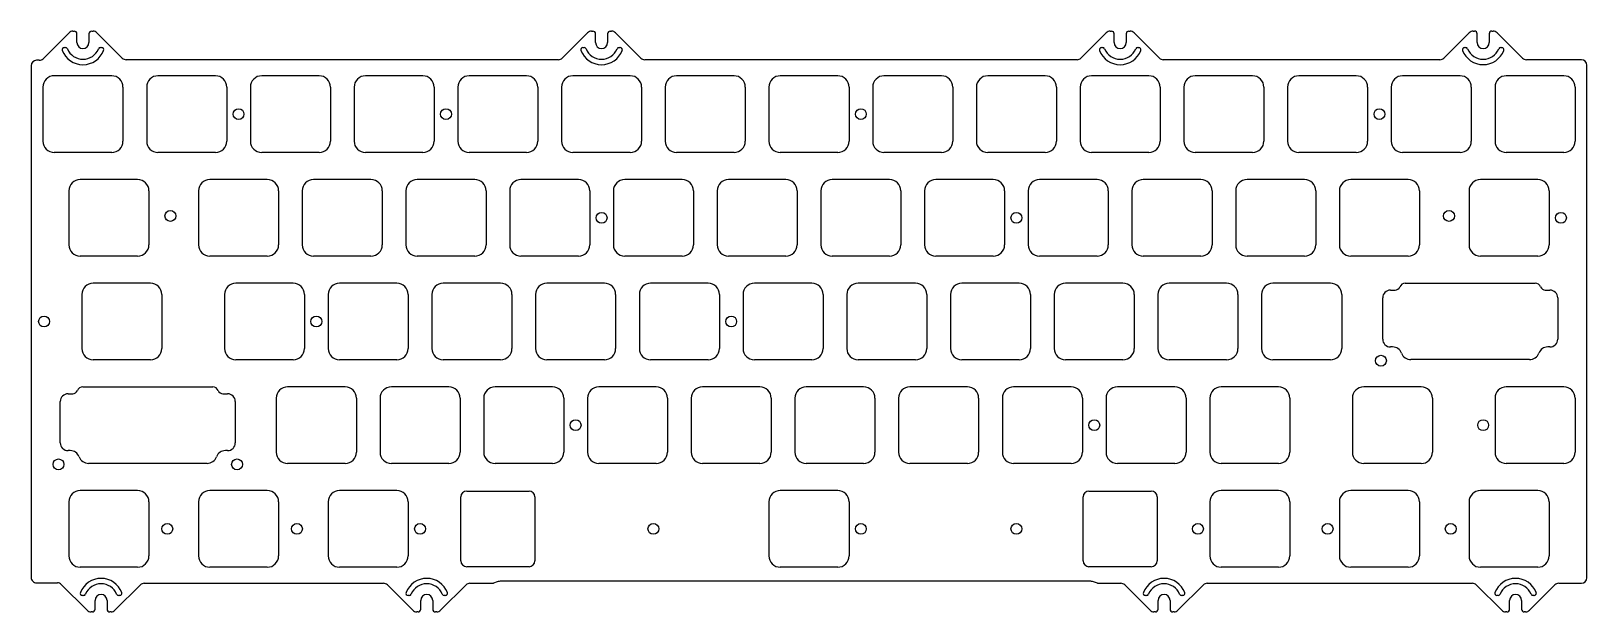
# Model space of a CAD drawing. Extents: x 308 to 594, y -155 to -48.
import ezdxf

# ---------------------------------------------------------------- set-up
doc = ezdxf.new("R2010")
doc.units = 0
doc.layers.add('BLACK', color=7, linetype='CONTINUOUS')

msp = doc.modelspace()

# ---------------------------------------------------------------- linework, layer by layer
at = {"layer": 'BLACK', "linetype": 'Continuous'}
for p, q in [((314.764212, -48.542893), (310, -53.307105)), ((315.471319, -48.25), (315.718881, -48.25)), ((318.918881, -48.25), (319.166442, -48.25)), ((324.537761, -53.207105), (319.873549, -48.542893)), ((410.014212, -48.542866), (405.349973, -53.207105)), ((410.721319, -48.249973), (410.968881, -48.249973)), ((414.168881, -48.249973), (414.416442, -48.249973)), ((419.787788, -53.207105), (415.123549, -48.542866)), ((505.264212, -48.542866), (500.599973, -53.207105)), ((505.971319, -48.249973), (506.218881, -48.249973)), ((509.418881, -48.249973), (509.666442, -48.249973)), ((515.037788, -53.207105), (510.373549, -48.542866)), ((571.939212, -48.535408), (567.267516, -53.207105)), ((572.646319, -48.242515), (572.893881, -48.242515)), ((576.093881, -48.242515), (576.341442, -48.242515)), ((581.720246, -53.207105), (577.048549, -48.535408)), ((313.897579, -51.25), (314.096208, -51.25)), ((316.218881, -50.349998), (316.218881, -48.75)), ((318.418881, -48.75), (318.418881, -50.349998)), ((320.541554, -51.25), (320.740182, -51.25)), ((409.147579, -51.249973), (409.346208, -51.249973)), ((411.468881, -50.349972), (411.468881, -48.749973)), ((413.668881, -48.749973), (413.668881, -50.349972)), ((415.791554, -51.249973), (415.990182, -51.249973)), ((504.397579, -51.249973), (504.596208, -51.249973)), ((506.718881, -50.349972), (506.718881, -48.749973)), ((508.918881, -48.749973), (508.918881, -50.349972)), ((511.041554, -51.249973), (511.240182, -51.249973)), ((571.072579, -51.242515), (571.271208, -51.242515)), ((573.393881, -50.342514), (573.393881, -48.742515)), ((575.593881, -48.742515), (575.593881, -50.342514)), ((577.716554, -51.242515), (577.915182, -51.242515)), ((309.292893, -53.599998), (308.793881, -53.599998)), ((404.642867, -53.499998), (325.244868, -53.499998)), ((499.892867, -53.499998), (420.494895, -53.499998)), ((566.560409, -53.499998), (515.744895, -53.499998)), ((592.543881, -53.499998), (582.427353, -53.499998)), ((307.793881, -54.599998), (307.793881, -148.607435)), ((322.593834, -56.450001), (312.043834, -56.450001)), ((341.643834, -56.450001), (331.093834, -56.450001)), ((360.693834, -56.450001), (350.143834, -56.450001)), ((379.743834, -56.450001), (369.193834, -56.450001)), ((398.793834, -56.450001), (388.243834, -56.450001)), ((417.843834, -56.450001), (407.293834, -56.450001)), ((436.893834, -56.450001), (426.343834, -56.450001)), ((455.943834, -56.450001), (445.393834, -56.450001)), ((474.993834, -56.450001), (464.443834, -56.450001)), ((494.043834, -56.450001), (483.493834, -56.450001)), ((513.093834, -56.450001), (502.543834, -56.450001)), ((532.143834, -56.450001), (521.593834, -56.450001)), ((551.193834, -56.450001), (540.643834, -56.450001)), ((570.243834, -56.450001), (559.693833, -56.450001)), ((589.293834, -56.450001), (578.743833, -56.450001)), ((593.543881, -148.707435), (593.543881, -54.499998)), ((309.968834, -58.525001), (309.968834, -68.475001)), ((324.668834, -58.525001), (324.668834, -68.475001)), ((329.018834, -58.525001), (329.018834, -68.475001)), ((343.718834, -58.525001), (343.718834, -68.475001)), ((348.068834, -58.525001), (348.068834, -68.475001)), ((362.768834, -58.525001), (362.768834, -68.475001)), ((367.118834, -58.525001), (367.118834, -68.475001)), ((381.818834, -58.525001), (381.818834, -68.475001)), ((386.168834, -58.525001), (386.168834, -68.475001)), ((400.868834, -58.525001), (400.868834, -68.475001)), ((405.218834, -58.525001), (405.218834, -68.475001)), ((419.918834, -58.525001), (419.918834, -68.475001)), ((424.268834, -58.525001), (424.268834, -68.475001)), ((438.968834, -58.525001), (438.968834, -68.475001)), ((443.318834, -58.525001), (443.318834, -68.475001)), ((458.018834, -58.525001), (458.018834, -68.475001)), ((462.368834, -58.525001), (462.368834, -68.475001)), ((477.068834, -58.525001), (477.068834, -68.475001)), ((481.418834, -58.525001), (481.418834, -68.475001)), ((496.118834, -58.525001), (496.118834, -68.475001)), ((500.468834, -58.525001), (500.468834, -68.475001)), ((515.168834, -58.525001), (515.168834, -68.475001)), ((519.518834, -58.525001), (519.518834, -68.475001)), ((534.218834, -58.525001), (534.218834, -68.475001)), ((538.568834, -58.525001), (538.568834, -68.475001)), ((553.268834, -58.525001), (553.268834, -68.475001)), ((557.618834, -58.525001), (557.618834, -68.475002)), ((572.318834, -58.525001), (572.318834, -68.475001)), ((576.668834, -58.525001), (576.668834, -68.475002)), ((591.368834, -58.525001), (591.368834, -68.475001)), ((322.593834, -70.550001), (312.043834, -70.550001)), ((341.643834, -70.550001), (331.093834, -70.550001)), ((360.693834, -70.550001), (350.143834, -70.550001)), ((379.743834, -70.550001), (369.193834, -70.550001)), ((398.793834, -70.550001), (388.243834, -70.550001)), ((417.843834, -70.550001), (407.293834, -70.550001)), ((436.893834, -70.550001), (426.343834, -70.550001)), ((455.943834, -70.550001), (445.393834, -70.550001)), ((474.993834, -70.550001), (464.443834, -70.550001)), ((494.043834, -70.550001), (483.493834, -70.550001)), ((513.093834, -70.550001), (502.543834, -70.550001)), ((532.143834, -70.550001), (521.593834, -70.550001)), ((551.193834, -70.550001), (540.643834, -70.550001)), ((570.243834, -70.550001), (559.693834, -70.550001)), ((589.293834, -70.550001), (578.743834, -70.550001)), ((327.356334, -75.500001), (316.806334, -75.500001)), ((351.168834, -75.500001), (340.618834, -75.500001)), ((370.218834, -75.500001), (359.668834, -75.500001)), ((389.268834, -75.500001), (378.718834, -75.500001)), ((408.318834, -75.500001), (397.768834, -75.500001)), ((427.368834, -75.500001), (416.818834, -75.500001)), ((446.418834, -75.500001), (435.868834, -75.500001)), ((465.468834, -75.500001), (454.918834, -75.500001)), ((484.518834, -75.500001), (473.968834, -75.500001)), ((503.568834, -75.500001), (493.018834, -75.500001)), ((522.618834, -75.500001), (512.068834, -75.500001)), ((541.668834, -75.500001), (531.118834, -75.500001)), ((560.718834, -75.500001), (550.168834, -75.500001)), ((584.531334, -75.500001), (573.981333, -75.500001)), ((314.731335, -77.575), (314.731335, -87.525002)), ((329.431334, -77.575001), (329.431335, -77.575001)), ((329.431335, -77.575001), (329.431335, -87.525001)), ((338.543834, -77.575001), (338.543834, -87.525001)), ((353.243834, -77.575001), (353.243834, -87.525001)), ((357.593834, -77.575001), (357.593834, -87.525001)), ((372.293834, -77.575001), (372.293834, -87.525001)), ((376.643834, -77.575001), (376.643834, -87.525001)), ((391.343834, -77.575001), (391.343834, -87.525001)), ((395.693834, -77.575001), (395.693834, -87.525001)), ((410.393834, -77.575001), (410.393834, -87.525001)), ((414.743834, -77.575001), (414.743834, -87.525001)), ((429.443834, -77.575001), (429.443834, -87.525001)), ((433.793834, -77.575001), (433.793834, -87.525001)), ((448.493834, -77.575001), (448.493834, -87.525001)), ((452.843834, -77.575001), (452.843834, -87.525001)), ((467.543834, -77.575001), (467.543834, -87.525001)), ((471.893834, -77.575001), (471.893834, -87.525001)), ((486.593834, -77.575001), (486.593834, -87.525001)), ((490.943834, -77.575001), (490.943834, -87.525001)), ((505.643834, -77.575001), (505.643834, -87.525001)), ((509.993834, -77.575001), (509.993834, -87.525001)), ((524.693834, -77.575001), (524.693834, -87.525001)), ((529.043834, -77.575001), (529.043834, -87.525001)), ((543.743834, -77.575001), (543.743834, -87.525001)), ((548.093834, -77.575001), (548.093834, -87.525001)), ((562.793834, -77.575001), (562.793834, -87.525001)), ((571.906334, -77.575001), (571.906334, -87.525002)), ((586.606334, -77.575001), (586.606334, -87.525001)), ((327.356334, -89.600001), (316.806334, -89.600001)), ((351.168834, -89.600001), (340.618834, -89.600001)), ((370.218834, -89.600001), (359.668834, -89.600001)), ((389.268834, -89.600001), (378.718834, -89.600001)), ((408.318834, -89.600001), (397.768834, -89.600001)), ((427.368834, -89.600001), (416.818834, -89.600001)), ((446.418834, -89.600001), (435.868834, -89.600001)), ((465.468834, -89.600001), (454.918834, -89.600001)), ((484.518834, -89.600001), (473.968834, -89.600001)), ((503.568834, -89.600001), (493.018834, -89.600001)), ((522.618834, -89.600001), (512.068834, -89.600001)), ((541.668834, -89.600001), (531.118834, -89.600001)), ((560.718834, -89.600001), (550.168834, -89.600001)), ((584.531334, -89.600001), (573.981334, -89.600001)), ((317.112584, -96.625001), (317.112584, -106.575002)), ((329.737584, -94.550001), (319.187583, -94.550001)), ((331.812584, -96.625001), (331.812584, -106.575001)), ((343.306334, -96.625001), (343.306334, -106.575001)), ((355.931334, -94.550001), (345.381334, -94.550001)), ((358.006334, -96.625001), (358.006334, -106.575001)), ((362.356334, -96.625001), (362.356334, -106.575001)), ((374.981334, -94.550001), (364.431334, -94.550001)), ((377.056334, -96.625001), (377.056334, -106.575001)), ((381.406334, -96.625001), (381.406334, -106.575001)), ((394.031334, -94.550001), (383.481334, -94.550001)), ((396.106334, -96.625001), (396.106334, -106.575001)), ((400.456334, -96.625001), (400.456334, -106.575001)), ((413.081334, -94.550001), (402.531334, -94.550001)), ((415.156334, -96.625001), (415.156334, -106.575001)), ((419.506334, -96.625001), (419.506334, -106.575001)), ((432.131334, -94.550001), (421.581334, -94.550001)), ((434.206334, -96.625001), (434.206334, -106.575001)), ((438.556334, -96.625001), (438.556334, -106.575001)), ((451.181334, -94.550001), (440.631334, -94.550001)), ((453.256334, -96.625001), (453.256334, -106.575001)), ((457.606334, -96.625001), (457.606334, -106.575001)), ((470.231334, -94.550001), (459.681334, -94.550001)), ((472.306334, -96.625001), (472.306334, -106.575001)), ((476.656334, -96.625001), (476.656334, -106.575001)), ((489.281334, -94.550001), (478.731334, -94.550001)), ((491.356334, -96.625001), (491.356334, -106.575001)), ((495.706334, -96.625001), (495.706334, -106.575001)), ((508.331334, -94.550001), (497.781334, -94.550001)), ((510.406334, -96.625001), (510.406334, -106.575001)), ((514.756334, -96.625001), (514.756334, -106.575001)), ((527.381334, -94.550001), (516.831334, -94.550001)), ((529.456334, -96.625001), (529.456334, -106.575001)), ((533.806334, -96.625001), (533.806334, -106.575001)), ((546.431334, -94.550001), (535.881334, -94.550001)), ((548.506334, -96.625001), (548.506334, -106.575001)), ((557.461944, -95.824561), (558.327554, -95.824561)), ((560.184764, -94.572401), (584.040004, -94.572401)), ((585.897214, -95.824561), (586.762824, -95.824561)), ((556.036944, -104.850441), (556.036944, -97.249561)), ((588.187824, -97.249561), (588.187824, -104.850441)), ((557.865984, -106.275441), (557.461944, -106.275441)), ((586.762824, -106.275441), (586.358784, -106.275441)), ((329.737584, -108.650001), (319.187584, -108.650001)), ((355.931334, -108.650001), (345.381334, -108.650001)), ((374.981334, -108.650001), (364.431334, -108.650001)), ((394.031334, -108.650001), (383.481334, -108.650001)), ((413.081334, -108.650001), (402.531334, -108.650001)), ((432.131334, -108.650001), (421.581334, -108.650001)), ((451.181334, -108.650001), (440.631334, -108.650001)), ((470.231334, -108.650001), (459.681334, -108.650001)), ((489.281334, -108.650001), (478.731334, -108.650001)), ((508.331334, -108.650001), (497.781334, -108.650001)), ((527.381334, -108.650001), (516.831334, -108.650001)), ((546.431334, -108.650001), (535.881334, -108.650001)), ((582.987884, -108.611911), (561.236884, -108.611911)), ((317.297264, -113.622401), (341.152504, -113.622401)), ((365.456334, -113.600001), (354.906334, -113.600001)), ((384.506334, -113.600001), (373.956334, -113.600001)), ((403.556334, -113.600001), (393.006334, -113.600001)), ((422.606334, -113.600001), (412.056334, -113.600001)), ((441.656334, -113.600001), (431.106334, -113.600001)), ((460.706334, -113.600001), (450.156334, -113.600001)), ((479.756334, -113.600001), (469.206334, -113.600001)), ((498.806334, -113.600001), (488.256334, -113.600001)), ((517.856334, -113.600001), (507.306334, -113.600001)), ((536.906334, -113.600001), (526.356334, -113.600001)), ((563.100084, -113.600001), (552.550083, -113.600001)), ((589.293834, -113.600001), (578.743833, -113.600001)), ((313.149444, -123.900441), (313.149444, -116.299561)), ((314.574444, -114.874561), (315.440054, -114.874561)), ((343.009714, -114.874561), (343.875324, -114.874561)), ((345.300324, -116.299561), (345.300324, -123.900441)), ((352.831334, -115.675001), (352.831334, -125.625001)), ((367.531334, -115.675001), (367.531334, -125.625001)), ((371.881334, -115.675001), (371.881334, -125.625001)), ((386.581334, -115.675001), (386.581334, -125.625001)), ((390.931334, -115.675001), (390.931334, -125.625001)), ((405.631334, -115.675001), (405.631334, -125.625001)), ((409.981334, -115.675001), (409.981334, -125.625001)), ((424.681334, -115.675001), (424.681334, -125.625001)), ((429.031334, -115.675001), (429.031334, -125.625001)), ((443.731334, -115.675001), (443.731334, -125.625001)), ((448.081334, -115.675001), (448.081334, -125.625001)), ((462.781334, -115.675001), (462.781334, -125.625001)), ((467.131334, -115.675001), (467.131334, -125.625001)), ((481.831334, -115.675001), (481.831334, -125.625001)), ((486.181334, -115.675001), (486.181334, -125.625001)), ((500.881334, -115.675001), (500.881334, -125.625001)), ((505.231334, -115.675001), (505.231334, -125.625001)), ((519.931334, -115.675001), (519.931334, -125.625001)), ((524.281334, -115.675001), (524.281334, -125.625001)), ((538.981334, -115.675001), (538.981334, -125.625001)), ((550.475084, -115.675001), (550.475084, -125.625002)), ((565.175084, -115.675001), (565.175084, -125.625001)), ((576.668834, -115.675001), (576.668834, -125.625002)), ((591.368834, -115.675001), (591.368834, -125.625001)), ((314.978484, -125.325441), (314.574444, -125.325441)), ((343.875324, -125.325441), (343.471284, -125.325441)), ((340.100384, -127.661911), (318.349384, -127.661911)), ((365.456334, -127.700001), (354.906334, -127.700001)), ((384.506334, -127.700001), (373.956334, -127.700001)), ((403.556334, -127.700001), (393.006334, -127.700001)), ((422.606334, -127.700001), (412.056334, -127.700001)), ((441.656334, -127.700001), (431.106334, -127.700001)), ((460.706334, -127.700001), (450.156334, -127.700001)), ((479.756334, -127.700001), (469.206334, -127.700001)), ((498.806334, -127.700001), (488.256334, -127.700001)), ((517.856334, -127.700001), (507.306334, -127.700001)), ((536.906334, -127.700001), (526.356334, -127.700001)), ((563.100084, -127.700001), (552.550084, -127.700001)), ((589.293834, -127.700001), (578.743834, -127.700001)), ((327.356334, -132.650001), (316.806333, -132.650001)), ((351.168834, -132.650001), (340.618833, -132.650001)), ((374.981334, -132.650001), (364.431333, -132.650001)), ((386.718834, -145.575001), (386.718834, -133.825001)), ((387.793834, -132.750001), (399.243834, -132.750001)), ((400.318834, -133.825001), (400.318834, -145.575001)), ((455.943834, -132.650001), (445.393833, -132.650001)), ((501.018834, -145.575001), (501.018834, -133.825001)), ((502.093834, -132.750001), (513.543834, -132.750001)), ((514.618834, -133.825001), (514.618834, -145.575001)), ((536.906334, -132.650001), (526.356333, -132.650001)), ((560.718834, -132.650001), (550.168833, -132.650001)), ((584.531334, -132.650001), (573.981333, -132.650001)), ((314.731334, -134.725001), (314.731334, -144.675002)), ((329.431334, -134.725001), (329.431334, -144.675001)), ((338.543834, -134.725001), (338.543834, -144.675002)), ((353.243834, -134.725001), (353.243834, -144.675001)), ((362.356334, -134.725001), (362.356334, -144.675002)), ((377.056334, -134.725001), (377.056334, -144.675001)), ((443.318834, -134.725001), (443.318834, -144.675002)), ((458.018834, -134.725001), (458.018834, -144.675001)), ((524.281334, -134.725001), (524.281334, -144.675002)), ((538.981334, -134.725001), (538.981334, -144.675001)), ((548.093834, -134.725001), (548.093834, -144.675002)), ((562.793834, -134.725001), (562.793834, -144.675001)), ((571.906334, -134.725001), (571.906334, -144.675002)), ((586.606334, -134.725001), (586.606334, -144.675001)), ((327.356334, -146.750001), (316.806334, -146.750001)), ((351.168834, -146.750001), (340.618834, -146.750001)), ((374.981334, -146.750001), (364.431334, -146.750001)), ((399.243834, -146.650001), (387.793834, -146.650001)), ((455.943834, -146.750001), (445.393834, -146.750001)), ((513.543834, -146.650001), (502.093834, -146.650001)), ((536.906334, -146.750001), (526.356334, -146.750001)), ((560.718834, -146.750001), (550.168834, -146.750001)), ((584.531334, -146.750001), (573.981334, -146.750001)), ((308.793881, -149.607435), (312.614768, -149.607435)), ((313.321875, -149.900328), (318.086087, -154.66454)), ((323.195424, -154.66454), (327.859636, -150.000328)), ((328.566743, -149.707435), (372.530345, -149.707435)), ((373.237452, -150.000328), (377.901712, -154.664589)), ((383.011049, -154.664589), (387.675309, -150.000328)), ((388.382416, -149.707435), (392.705583, -149.707435)), ((393.410217, -149.443197), (392.705583, -149.707435)), ((502.225298, -149.315856), (394.112464, -149.315856)), ((503.632178, -149.707435), (502.927544, -149.443197)), ((503.632178, -149.707435), (507.955345, -149.707435)), ((508.662452, -150.000328), (513.326712, -154.664589)), ((518.436049, -154.664589), (523.100309, -150.000328)), ((523.807416, -149.707435), (572.52097, -149.707435)), ((573.228077, -150.000328), (577.892337, -154.664589)), ((583.001674, -154.664589), (587.665934, -150.000328)), ((588.373041, -149.707435), (592.543881, -149.707435)), ((317.418083, -151.957434), (317.219454, -151.957434)), ((319.540756, -154.457434), (319.540756, -152.857435)), ((321.740756, -152.857435), (321.740756, -154.457434)), ((324.062057, -151.957434), (323.863429, -151.957434)), ((377.233708, -151.957482), (377.035079, -151.957482)), ((379.356381, -154.457482), (379.356381, -152.857483)), ((381.556381, -152.857483), (381.556381, -154.457482)), ((383.877682, -151.957482), (383.679054, -151.957482)), ((512.658708, -151.957482), (512.460079, -151.957482)), ((514.781381, -154.457482), (514.781381, -152.857483)), ((516.981381, -152.857483), (516.981381, -154.457482)), ((519.302682, -151.957482), (519.104054, -151.957482)), ((577.224333, -151.957482), (577.025704, -151.957482)), ((579.347006, -154.457482), (579.347006, -152.857483)), ((581.547006, -152.857483), (581.547006, -154.457482)), ((583.868307, -151.957482), (583.669679, -151.957482)), ((319.040756, -154.957434), (318.793194, -154.957434)), ((322.488317, -154.957434), (322.240756, -154.957434)), ((378.856381, -154.957482), (378.608819, -154.957482)), ((382.303942, -154.957482), (382.056381, -154.957482)), ((514.281381, -154.957482), (514.033819, -154.957482)), ((517.728942, -154.957482), (517.481381, -154.957482)), ((578.847006, -154.957482), (578.599444, -154.957482)), ((582.294567, -154.957482), (582.047006, -154.957482))]:
    msp.add_line(p, q, dxfattribs=at)
at = {"layer": 'BLACK'}
for centre in [(345.893834, -63.500001), (383.993834, -63.500001), (460.193834, -63.500001), (555.443834, -63.500001), (333.367584, -82.200001), (412.568834, -82.550001), (488.768834, -82.550001), (568.220034, -82.200001), (588.781334, -82.550001), (310.175084, -101.600001), (360.181334, -101.600001), (436.381334, -101.600001), (555.712584, -108.800001), (407.806334, -120.650001), (503.056334, -120.650001), (574.493834, -120.650001), (312.825084, -127.850001), (345.625084, -127.850001), (332.796959, -139.700001), (356.609459, -139.700001), (379.231334, -139.700001), (422.093834, -139.700001), (460.193834, -139.700001), (488.768834, -139.700001), (522.106334, -139.700001), (545.918834, -139.700001), (568.540709, -139.700001)]:
    msp.add_circle(centre, 1, dxfattribs=at)
for centre, radius, start, end in [((315.471298, -49.249949), 0.999949, 89.99879673, 135.00121549), ((315.718803, -48.750078), 0.500078, 0.00893675, 89.99106325), ((318.918918, -48.750037), 0.500037, 90.00423957, 179.99576043), ((319.166427, -49.250037), 1.000037, 45.00089128, 89.9991406), ((410.721323, -49.249983), 1.00001, 90.00022918, 134.99975692), ((410.968822, -48.750032), 0.500059, 0.0067601, 89.9932399), ((414.168964, -48.750056), 0.500083, 90.00950952, 179.99049048), ((414.416438, -49.249983), 1.00001, 45.00024308, 89.99977082), ((505.971334, -49.250001), 1.000031, 90.00085941, 134.99947333), ((506.218834, -48.750001), 0.500028, 0.00320826, 89.9946145), ((509.418934, -48.750101), 0.500053, 90.0060718, 179.98533384), ((509.666434, -49.250001), 1.000028, 45.00081026, 89.99954165), ((572.646234, -49.242401), 0.99986, 89.9951293, 135.00117508), ((572.893834, -48.742601), 0.500086, 0.00985395, 89.99461512), ((576.093934, -48.742501), 0.500053, 90.00607352, 180.00160411), ((576.341434, -49.242601), 1.000086, 45.0031599, 89.99954167), ((313.897593, -51.65001), 0.40001, 90.0020053, 200.80333921), ((314.096256, -51.649929), 0.399929, 21.96198916, 90.00687671), ((317.318881, -50.349998), 1.1, 180, 0), ((320.541581, -51.650039), 0.40004, 90.00386709, 158.02741673), ((320.740108, -51.650051), 0.400051, 339.20520203, 89.98940163), ((409.14764, -51.650015), 0.400042, 90.00873669, 200.79666405), ((409.346273, -51.649875), 0.399902, 21.95917951, 90.00931285), ((412.568881, -50.349972), 1.1, 180, 0), ((415.79162, -51.65007), 0.400097, 90.00945151, 158.02193667), ((415.99013, -51.650009), 0.400036, 339.20207491, 89.99255222), ((504.397634, -51.650001), 0.400042, 90.00787762, 200.79884366), ((504.596234, -51.649901), 0.399928, 21.96054473, 90.0037249), ((507.818881, -50.349972), 1.1, 180, 0), ((511.041634, -51.650101), 0.400122, 90.01145549, 158.01857048), ((511.240134, -51.650001), 0.400028, 339.20080033, 89.99312499), ((571.072534, -51.642501), 0.399963, 89.993554, 200.80955492), ((571.271234, -51.642501), 0.399986, 21.96825039, 90.00372436), ((574.493881, -50.342514), 1.1, 180, 0), ((577.716534, -51.642501), 0.399976, 89.99713511, 158.03207114), ((577.915134, -51.642601), 0.400086, 339.20856652, 89.99312598), ((308.79392, -54.600037), 1.000039, 90.00223445, 179.99776555), ((309.29283, -52.599844), 1.000154, 270.00360908, 314.99631377), ((317.31888, -50.349996), 4.059962, 200.80546073, 339.19454429), ((317.318881, -50.349998), 3.075, 201.96876739, 338.03123261), ((325.244807, -52.500144), 0.999854, 224.99655579, 270.00349555), ((404.642924, -52.500136), 0.999862, 269.99673369, 315.00324159), ((412.568881, -50.349972), 4.05996, 200.80541614, 339.19457885), ((412.568881, -50.349972), 3.075, 201.96876739, 338.03123261), ((420.49497, -52.499816), 1.000182, 225.00433423, 269.9957036), ((499.892934, -52.500101), 0.999879, 269.99616079, 315.00141817), ((507.81888, -50.349972), 4.05996, 200.80542115, 339.19458386), ((507.818881, -50.349972), 3.075, 201.96876739, 338.03123261), ((515.744934, -52.499801), 1.000197, 225.00640018, 269.9977659), ((566.560334, -52.499901), 1.000122, 270.00429677, 314.9991088), ((574.493881, -50.342514), 4.05996, 200.80541614, 339.19457885), ((574.493881, -50.342514), 3.075, 201.96876739, 338.03123261), ((582.427334, -52.500101), 0.999897, 224.99659651, 270.00108873), ((592.543834, -54.500101), 1.000103, 0.00590119, 89.99730738), ((312.043833, -58.525), 2.074999, 89.99997239, 180.00002761), ((322.593834, -58.525001), 2.075, 0, 90), ((331.093834, -58.525001), 2.075, 90, 180), ((341.643834, -58.525001), 2.075, 0, 90), ((350.143834, -58.525001), 2.075, 90, 180), ((360.693834, -58.525001), 2.075, 0, 90), ((369.193834, -58.525001), 2.075, 90, 180), ((379.743834, -58.525001), 2.075, 0, 90), ((388.243834, -58.525001), 2.075, 90, 180), ((398.793834, -58.525001), 2.075, 0, 90), ((407.293834, -58.525001), 2.075, 90, 180), ((417.843834, -58.525001), 2.075, 0, 90), ((426.343834, -58.525001), 2.075, 90, 180), ((436.893834, -58.525001), 2.075, 0, 90), ((445.393834, -58.525001), 2.075, 90, 180), ((455.943834, -58.525001), 2.075, 0, 90), ((464.443834, -58.525001), 2.075, 90, 180), ((474.993834, -58.525001), 2.075, 0, 90), ((483.493834, -58.525001), 2.075, 90, 180), ((494.043834, -58.525001), 2.075, 0, 90), ((502.543834, -58.525001), 2.075, 90, 180), ((513.093834, -58.525001), 2.075, 0, 90), ((521.593834, -58.525001), 2.075, 90, 180), ((532.143834, -58.525001), 2.075, 0, 90), ((540.643834, -58.525001), 2.075, 90, 180), ((551.193834, -58.525001), 2.075, 0, 90), ((559.693834, -58.525001), 2.075, 90.00002761, 180), ((570.243834, -58.525001), 2.075, 0, 90), ((578.743834, -58.525001), 2.075, 90.00002761, 180), ((589.293834, -58.525001), 2.075, 0, 90), ((312.043833, -68.475002), 2.074999, 179.99997239, 270.00002761), ((322.593834, -68.475001), 2.075, 270, 0), ((331.093834, -68.475001), 2.075, 180, 270), ((341.643834, -68.475001), 2.075, 270, 0), ((350.143834, -68.475001), 2.075, 180, 270), ((360.693834, -68.475001), 2.075, 270, 0), ((369.193834, -68.475001), 2.075, 180, 270), ((379.743834, -68.475001), 2.075, 270, 0), ((388.243834, -68.475001), 2.075, 180, 270), ((398.793834, -68.475001), 2.075, 270, 0), ((407.293834, -68.475001), 2.075, 180, 270), ((417.843834, -68.475001), 2.075, 270, 0), ((426.343834, -68.475001), 2.075, 180, 270), ((436.893834, -68.475001), 2.075, 270, 0), ((445.393834, -68.475001), 2.075, 180, 270), ((455.943834, -68.475001), 2.075, 270, 0), ((464.443834, -68.475001), 2.075, 180, 270), ((474.993834, -68.475001), 2.075, 270, 0), ((483.493834, -68.475001), 2.075, 180, 270), ((494.043834, -68.475001), 2.075, 270, 0), ((502.543834, -68.475001), 2.075, 180, 270), ((513.093834, -68.475001), 2.075, 270, 0), ((521.593834, -68.475001), 2.075, 180, 270), ((532.143834, -68.475001), 2.075, 270, 0), ((540.643834, -68.475001), 2.075, 180, 270), ((551.193834, -68.475001), 2.075, 270, 0), ((559.693834, -68.475001), 2.075, 180.00002761, 270), ((570.243834, -68.475001), 2.075, 270, 0), ((578.743834, -68.475001), 2.075, 180.00002761, 270), ((589.293834, -68.475001), 2.075, 270, 0), ((316.806334, -77.575), 2.074999, 90, 180), ((327.356334, -77.575001), 2.075, 0, 90), ((340.618834, -77.575001), 2.075, 90, 180), ((351.168834, -77.575001), 2.075, 0, 90), ((359.668834, -77.575001), 2.075, 90, 180), ((370.218834, -77.575001), 2.075, 0, 90), ((378.718834, -77.575001), 2.075, 90, 180), ((389.268834, -77.575001), 2.075, 0, 90), ((397.768834, -77.575001), 2.075, 90, 180), ((408.318834, -77.575001), 2.075, 0, 90), ((416.818834, -77.575001), 2.075, 90, 180), ((427.368834, -77.575001), 2.075, 0, 90), ((435.868834, -77.575001), 2.075, 90, 180), ((446.418834, -77.575001), 2.075, 0, 90), ((454.918834, -77.575001), 2.075, 90, 180), ((465.468834, -77.575001), 2.075, 0, 90), ((473.968834, -77.575001), 2.075, 90, 180), ((484.518834, -77.575001), 2.075, 0, 90), ((493.018834, -77.575001), 2.075, 90, 180), ((503.568834, -77.575001), 2.075, 0, 90), ((512.068834, -77.575001), 2.075, 90, 180), ((522.618834, -77.575001), 2.075, 0, 90), ((531.118834, -77.575001), 2.075, 90, 180), ((541.668834, -77.575001), 2.075, 0, 90), ((550.168834, -77.575001), 2.075, 90, 180), ((560.718834, -77.575001), 2.075, 0, 90), ((573.981334, -77.575001), 2.075, 90.00002761, 180), ((584.531334, -77.575001), 2.075, 0, 90), ((316.806334, -87.525002), 2.074999, 180, 270), ((327.356334, -87.525001), 2.075001, 270, 0), ((340.618834, -87.525001), 2.075, 180, 270), ((351.168834, -87.525001), 2.075, 270, 0), ((359.668834, -87.525001), 2.075, 180, 270), ((370.218834, -87.525001), 2.075, 270, 0), ((378.718834, -87.525001), 2.075, 180, 270), ((389.268834, -87.525001), 2.075, 270, 0), ((397.768834, -87.525001), 2.075, 180, 270), ((408.318834, -87.525001), 2.075, 270, 0), ((416.818834, -87.525001), 2.075, 180, 270), ((427.368834, -87.525001), 2.075, 270, 0), ((435.868834, -87.525001), 2.075, 180, 270), ((446.418834, -87.525001), 2.075, 270, 0), ((454.918834, -87.525001), 2.075, 180, 270), ((465.468834, -87.525001), 2.075, 270, 0), ((473.968834, -87.525001), 2.075, 180, 270), ((484.518834, -87.525001), 2.075, 270, 0), ((493.018834, -87.525001), 2.075, 180, 270), ((503.568834, -87.525001), 2.075, 270, 0), ((512.068834, -87.525001), 2.075, 180, 270), ((522.618834, -87.525001), 2.075, 270, 0), ((531.118834, -87.525001), 2.075, 180, 270), ((541.668834, -87.525001), 2.075, 270, 0), ((550.168834, -87.525001), 2.075, 180, 270), ((560.718834, -87.525001), 2.075, 270, 0), ((573.981334, -87.525001), 2.075, 180.00002761, 270), ((584.531334, -87.525001), 2.075, 270, 0), ((319.187588, -96.625005), 2.075004, 90.00013806, 179.99988955), ((329.737584, -96.625001), 2.075, 0, 90), ((345.381334, -96.625001), 2.075, 90, 180), ((355.931334, -96.625001), 2.075, 0, 90), ((364.431334, -96.625001), 2.075, 90, 180), ((374.981334, -96.625001), 2.075, 0, 90), ((383.481334, -96.625001), 2.075, 90, 180), ((394.031334, -96.625001), 2.075, 0, 90), ((402.531334, -96.625001), 2.075, 90, 180), ((413.081334, -96.625001), 2.075, 0, 90), ((421.581334, -96.625001), 2.075, 90, 180), ((432.131334, -96.625001), 2.075, 0, 90), ((440.631334, -96.625001), 2.075, 90, 180), ((451.181334, -96.625001), 2.075, 0, 90), ((459.681334, -96.625001), 2.075, 90, 180), ((470.231334, -96.625001), 2.075, 0, 90), ((478.731334, -96.625001), 2.075, 90, 180), ((489.281334, -96.625001), 2.075, 0, 90), ((497.781334, -96.625001), 2.075, 90, 180), ((508.331334, -96.625001), 2.075, 0, 90), ((516.831334, -96.625001), 2.075, 90, 180), ((527.381334, -96.625001), 2.075, 0, 90), ((535.881334, -96.625001), 2.075, 90, 180), ((546.431334, -96.625001), 2.075, 0, 90), ((557.461934, -97.249601), 1.42499, 89.99959794, 179.99839169), ((558.327534, -94.896201), 0.928411, 270.00123434, 337.98062142), ((560.184834, -95.647401), 1.075052, 90.00373087, 157.97709994), ((584.039934, -95.647401), 1.075, 22.02290117, 89.99626911), ((585.897134, -94.896101), 0.92846, 202.02742278, 270.00493684), ((586.762834, -97.249601), 1.42504, 0.00160831, 90.00040206), ((557.461934, -104.850401), 1.42504, 180.00160831, 270.00040206), ((586.762734, -104.850401), 1.42509, 270.00361858, 359.9983918), ((319.187586, -106.574999), 2.075002, 180.00008284, 269.99994478), ((329.737584, -106.575001), 2.075, 270, 0), ((345.381334, -106.575001), 2.075, 180, 270), ((355.931334, -106.575001), 2.075, 270, 0), ((364.431334, -106.575001), 2.075, 180, 270), ((374.981334, -106.575001), 2.075, 270, 0), ((383.481334, -106.575001), 2.075, 180, 270), ((394.031334, -106.575001), 2.075, 270, 0), ((402.531334, -106.575001), 2.075, 180, 270), ((413.081334, -106.575001), 2.075, 270, 0), ((421.581334, -106.575001), 2.075, 180, 270), ((432.131334, -106.575001), 2.075, 270, 0), ((440.631334, -106.575001), 2.075, 180, 270), ((451.181334, -106.575001), 2.075, 270, 0), ((459.681334, -106.575001), 2.075, 180, 270), ((470.231334, -106.575001), 2.075, 270, 0), ((478.731334, -106.575001), 2.075, 180, 270), ((489.281334, -106.575001), 2.075, 270, 0), ((497.781334, -106.575001), 2.075, 180, 270), ((508.331334, -106.575001), 2.075, 270, 0), ((516.831334, -106.575001), 2.075, 180, 270), ((527.381334, -106.575001), 2.075, 270, 0), ((535.881334, -106.575001), 2.075, 180, 270), ((546.431334, -106.575001), 2.075, 270, 0), ((557.866034, -108.000401), 1.72496, 20.54738724, 90.00166079), ((561.236934, -106.737001), 1.87491, 200.54435343, 269.99847204), ((582.987834, -106.737001), 1.87499, 270.00152793, 339.45547122), ((586.358734, -108.000401), 1.724892, 89.99833919, 159.45281887), ((315.440055, -113.946152), 0.92841, 269.99993829, 337.97733212), ((317.297284, -114.697401), 1.075006, 90.00106596, 157.97610066), ((341.152434, -114.697401), 1.075, 22.02290117, 89.99626911), ((343.009634, -113.946101), 0.92846, 202.02742278, 270.00493684), ((354.906334, -115.675001), 2.075, 90, 180), ((365.456334, -115.675001), 2.075, 0, 90), ((373.956334, -115.675001), 2.075, 90, 180), ((384.506334, -115.675001), 2.075, 0, 90), ((393.006334, -115.675001), 2.075, 90, 180), ((403.556334, -115.675001), 2.075, 0, 90), ((412.056334, -115.675001), 2.075, 90, 180), ((422.606334, -115.675001), 2.075, 0, 90), ((431.106334, -115.675001), 2.075, 90, 180), ((441.656334, -115.675001), 2.075, 0, 90), ((450.156334, -115.675001), 2.075, 90, 180), ((460.706334, -115.675001), 2.075, 0, 90), ((469.206334, -115.675001), 2.075, 90, 180), ((479.756334, -115.675001), 2.075, 0, 90), ((488.256334, -115.675001), 2.075, 90, 180), ((498.806334, -115.675001), 2.075, 0, 90), ((507.306334, -115.675001), 2.075, 90, 180), ((517.856334, -115.675001), 2.075, 0, 90), ((526.356334, -115.675001), 2.075, 90, 180), ((536.906334, -115.675001), 2.075, 0, 90), ((552.550134, -115.675001), 2.07505, 90.00140823, 180), ((563.100134, -115.675001), 2.075, 0, 90.00138062), ((578.743834, -115.675001), 2.075, 90.00002761, 180), ((589.293834, -115.675001), 2.075, 0, 90), ((314.574445, -116.299562), 1.425001, 90.00004021, 179.99995979), ((343.875324, -116.299561), 1.425, 0, 90), ((314.574445, -123.90044), 1.425001, 180.00004021, 269.99995979), ((314.978495, -127.05037), 1.724929, 20.54596837, 90.00036538), ((343.471234, -127.050401), 1.724892, 89.99833919, 159.45281887), ((343.875234, -123.900401), 1.42509, 270.00361858, 359.9983918), ((354.906334, -125.625001), 2.075, 180, 270), ((365.456334, -125.625001), 2.075, 270, 0), ((373.956334, -125.625001), 2.075, 180, 270), ((384.506334, -125.625001), 2.075, 270, 0), ((393.006334, -125.625001), 2.075, 180, 270), ((403.556334, -125.625001), 2.075, 270, 0), ((412.056334, -125.625001), 2.075, 180, 270), ((422.606334, -125.625001), 2.075, 270, 0), ((431.106334, -125.625001), 2.075, 180, 270), ((441.656334, -125.625001), 2.075, 270, 0), ((450.156334, -125.625001), 2.075, 180, 270), ((460.706334, -125.625001), 2.075, 270, 0), ((469.206334, -125.625001), 2.075, 180, 270), ((479.756334, -125.625001), 2.075, 270, 0), ((488.256334, -125.625001), 2.075, 180, 270), ((498.806334, -125.625001), 2.075, 270, 0), ((507.306334, -125.625001), 2.075, 180, 270), ((517.856334, -125.625001), 2.075, 270, 0), ((526.356334, -125.625001), 2.075, 180, 270), ((536.906334, -125.625001), 2.075, 270, 0), ((552.550134, -125.625001), 2.075, 180.00002761, 269.99861938), ((563.100134, -125.625001), 2.07495, 269.99861938, 0), ((578.743834, -125.625001), 2.075, 180.00002761, 270), ((589.293834, -125.625001), 2.075, 270, 0), ((318.349395, -125.786959), 1.874952, 200.5459735, 269.99966386), ((340.100384, -125.787001), 1.874943, 270, 339.45493501), ((316.806338, -134.725005), 2.075004, 90.00013806, 179.99988955), ((327.356334, -134.725001), 2.075, 0, 90), ((340.618834, -134.725001), 2.075, 90.00002761, 180), ((351.168834, -134.725001), 2.075, 0, 90), ((364.431334, -134.725001), 2.075, 90.00002761, 180), ((374.981334, -134.725001), 2.075, 0, 90), ((387.793834, -133.825001), 1.075, 90, 180), ((399.243834, -133.825001), 1.075, 0, 90), ((445.393834, -134.725001), 2.075, 90.00002761, 180), ((455.943834, -134.725001), 2.075, 0, 90), ((502.093834, -133.825001), 1.075, 90, 180), ((513.543834, -133.825001), 1.075, 0, 90), ((526.356334, -134.725001), 2.075, 90.00002761, 180), ((536.906334, -134.725001), 2.075, 0, 90), ((550.168834, -134.725001), 2.075, 90.00002761, 180), ((560.718834, -134.725001), 2.075, 0, 90), ((573.981334, -134.725001), 2.075, 90.00002761, 180), ((584.531334, -134.725001), 2.075, 0, 90), ((316.806336, -144.674999), 2.075002, 180.00008284, 269.99994478), ((327.356334, -144.675001), 2.075, 270, 0), ((340.618834, -144.675001), 2.075, 180.00002761, 270), ((351.168834, -144.675001), 2.075, 270, 0), ((364.431334, -144.675001), 2.075, 180.00002761, 270), ((374.981334, -144.675001), 2.075, 270, 0), ((387.793834, -145.575001), 1.075, 180, 270), ((399.243834, -145.575001), 1.075, 270, 0), ((445.393834, -144.675001), 2.075, 180.00002761, 270), ((455.943834, -144.675001), 2.075, 270, 0), ((502.093834, -145.575001), 1.075, 180, 270), ((513.543834, -145.575001), 1.075, 270, 0), ((526.356334, -144.675001), 2.075, 180.00002761, 270), ((536.906334, -144.675001), 2.075, 270, 0), ((550.168834, -144.675001), 2.075, 180.00002761, 270), ((560.718834, -144.675001), 2.075, 270, 0), ((573.981334, -144.675001), 2.075, 180.00002761, 270), ((584.531334, -144.675001), 2.075, 270, 0), ((308.793778, -148.607538), 0.999897, 179.99409793, 270.00590207), ((312.614687, -150.607633), 1.000198, 45.00473923, 89.99535996), ((317.219397, -151.557473), 0.399961, 159.18648665, 270.00816544), ((320.640756, -152.857435), 4.05996, 20.80542115, 159.19458386), ((320.640756, -152.857435), 3.075, 21.96876739, 158.03123261), ((324.062005, -151.557398), 0.400036, 270.00744778, 20.79792509), ((328.56672, -150.70738), 0.999945, 89.99868212, 135.00129653), ((372.53031, -150.70752), 1.000085, 45.00202554, 89.99799482), ((377.035025, -151.557519), 0.399963, 159.18690717, 270.00773565), ((380.45638, -152.857483), 4.05996, 20.80541614, 159.19457885), ((380.456381, -152.857483), 3.075, 21.96876739, 158.03123261), ((383.877727, -151.557513), 0.399969, 269.99355373, 20.81183132), ((388.382349, -150.707274), 0.999839, 89.99616056, 135.00380895), ((394.112545, -151.316311), 2.000455, 90.00231995, 110.55363833), ((502.225334, -151.315401), 1.999545, 69.44037301, 90.00103156), ((507.955334, -150.707501), 1.000066, 45.00222816, 89.99936979), ((512.460034, -151.557501), 0.399981, 159.18977554, 270.00644608), ((515.881381, -152.857483), 4.05996, 20.80542115, 159.19458386), ((515.881381, -152.857483), 3.075, 21.96876739, 158.03123261), ((519.302734, -151.557501), 0.399958, 269.99255119, 20.81058072), ((523.807334, -150.707301), 0.999848, 89.99530112, 135.00210706), ((572.520934, -150.707601), 1.000166, 45.0052661, 89.99793769), ((577.025734, -151.557401), 0.400081, 159.20698175, 269.99570369), ((580.447005, -152.857483), 4.05996, 20.80541614, 159.19457885), ((580.447006, -152.857483), 3.075, 21.96876739, 158.03123261), ((583.868334, -151.557501), 0.399982, 269.99613235, 20.80930841), ((588.373034, -150.707401), 0.999971, 89.99959892, 135.00109392), ((592.543834, -148.707401), 1.000047, 270.00269281, 359.99805204), ((317.418094, -151.557451), 0.399983, 269.9984243, 338.03295195), ((320.640756, -152.857435), 1.1, 0, 180), ((323.86342, -151.557448), 0.399986, 201.96733941, 270.0012892), ((377.233705, -151.557479), 0.400004, 270.00042972, 338.03104532), ((380.456381, -152.857483), 1.1, 0, 180), ((383.679028, -151.557522), 0.39996, 201.96479623, 270.0037246), ((512.658734, -151.557501), 0.399968, 269.9962756, 338.03241386), ((515.881381, -152.857483), 1.1, 0, 180), ((519.104034, -151.557501), 0.399981, 201.96726462, 270.00286493), ((577.224334, -151.557501), 0.399992, 269.99985675, 338.03375347), ((580.447006, -152.857483), 1.1, 0, 180), ((583.669634, -151.557601), 0.399881, 201.9553176, 270.00644769), ((318.793259, -153.957277), 1.000157, 225.00368622, 269.99627636), ((319.040715, -154.457393), 0.500041, 270.00469787, 359.99530213), ((322.240696, -154.457494), 0.49994, 179.99312368, 270.00687632), ((322.488255, -153.957285), 1.000149, 270.00355181, 314.99651629), ((378.608858, -153.957386), 1.000096, 225.00230909, 269.99776568), ((378.856448, -154.457549), 0.499933, 269.99232134, 0.00767866), ((382.056314, -154.457549), 0.499933, 179.99232134, 270.00767866), ((382.303979, -153.957571), 0.999911, 269.99787987, 315.00210693), ((514.033834, -153.957401), 1.000081, 225.00267376, 269.99914063), ((514.281434, -154.457501), 0.499947, 269.99392642, 0.00217747), ((517.481334, -154.457501), 0.499981, 179.99782256, 270.00538601), ((517.728934, -153.957601), 0.999922, 270.00045842, 315.00514571), ((578.599434, -153.957501), 0.999981, 224.99963536, 270.00057297), ((578.847034, -154.457501), 0.499972, 269.99679131, 0.00217736), ((582.047034, -154.457401), 0.500081, 180.0092814, 269.99679196), ((582.294634, -153.957701), 0.999798, 269.99616034, 315.00615941)]:
    msp.add_arc(centre, radius, start, end, dxfattribs=at)

doc.saveas('drawing.dxf')
